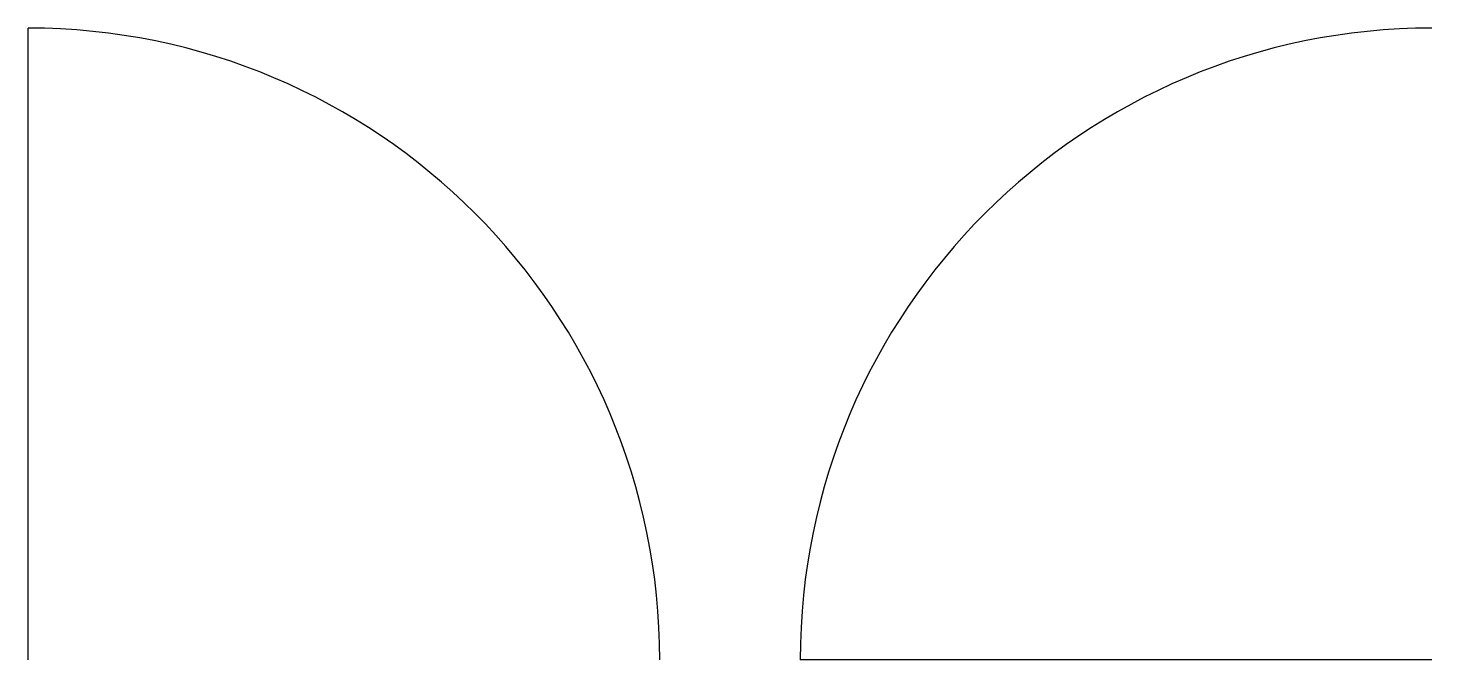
# Model space of a CAD drawing. Header units: metres. Extents: x 20 to 40, y 0 to 9.
import ezdxf

# ---------------------------------------------------------------- set-up
doc = ezdxf.new("R2010")
doc.units = ezdxf.units.M

# ---------------------------------------------------------------- blocks, each defined once
blk = doc.blocks.new('Door')
blk.add_line((0, 0), (0, 9))
blk.add_arc((0, 0), 9, 0, 90)

msp = doc.modelspace()

# ---------------------------------------------------------------- block references
msp.add_blockref('Door', (20, 0))
at = {"rotation": 90}
msp.add_blockref('Door', (40, 0), dxfattribs=at)

doc.saveas('drawing.dxf')
